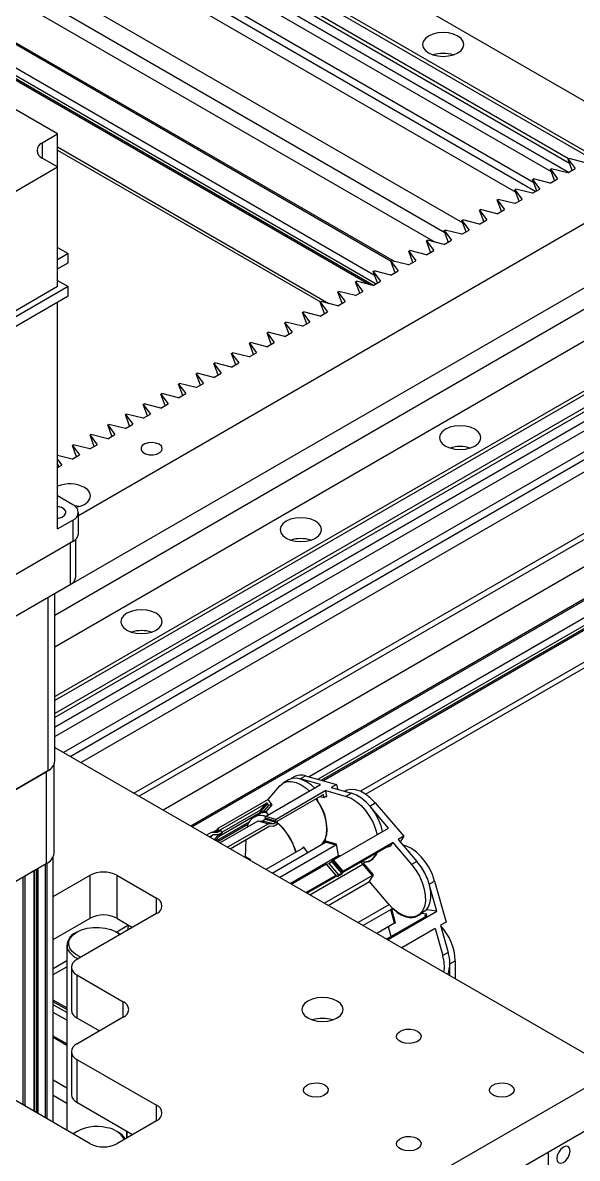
# Model space of a CAD drawing. Header units: millimetres. Extents: x 0 to 597, y 0 to 420.
# Drawn here: x 165.04 to 174.88, y 160.9 to 181.05 of the extents above; entities that cross this region are included whole.
import ezdxf

# ---------------------------------------------------------------- set-up
doc = ezdxf.new("R2010")
doc.units = ezdxf.units.MM

msp = doc.modelspace()

# ---------------------------------------------------------------- linework, layer by layer
at = {"color": 7, "linetype": 'Continuous', "lineweight": 25}
for p, q in [((175.934, 179.117), (154.967, 191.221)), ((175.087, 178.659), (154.178, 190.73)), ((154.208, 190.783), (175.053, 178.749)), ((174.745, 178.551), (154.046, 190.501)), ((174.727, 178.633), (154.076, 190.554)), ((154.046, 190.33), (174.729, 178.389)), ((154.076, 190.312), (174.729, 178.389)), ((174.729, 178.389), (154.178, 190.253)), ((154.208, 190.236), (174.729, 178.389)), ((154.208, 190.072), (174.418, 178.406)), ((174.109, 178.208), (154.046, 189.791)), ((154.046, 189.655), (174.145, 178.052)), ((153.857, 189.546), (173.791, 178.038)), ((153.857, 188.457), (172.848, 177.494)), ((155.554, 186.095), (171.633, 176.813)), ((155.578, 186.054), (171.58, 176.816)), ((155.696, 185.567), (171.284, 176.568)), ((155.554, 185.431), (171.193, 176.402)), ((155.578, 185.499), (171.311, 176.416)), ((155.578, 185.444), (171.264, 176.389)), ((166.025, 172.303), (182.938, 182.066)), ((165.607, 170.918), (183.338, 181.154)), ((184.679, 180.979), (165.607, 169.969)), ((165.607, 170.537), (183.668, 180.964)), ((165.607, 169.092), (185.438, 180.541)), ((185.469, 180.488), (165.607, 169.022)), ((165.657, 179.073), (163.795, 180.148)), ((185.57, 180.312), (165.607, 168.787)), ((185.601, 180.259), (165.607, 168.717)), ((165.607, 168.545), (185.601, 180.088)), ((165.607, 168.545), (185.57, 180.07)), ((185.469, 180.011), (165.607, 168.545)), ((165.607, 168.545), (185.438, 179.994)), ((165.607, 168.382), (185.438, 179.83)), ((185.601, 179.549), (165.763, 168.097)), ((165.881, 168.028), (185.601, 179.413)), ((166.069, 167.92), (185.79, 179.304)), ((165.385, 178.917), (165.657, 179.073)), ((165.657, 178.488), (165.657, 179.073)), ((165.657, 178.786), (170.324, 176.091)), ((165.657, 178.488), (165.385, 178.644)), ((174.717, 178.627), (174.735, 178.637)), ((174.717, 178.627), (174.846, 178.457)), ((174.792, 178.426), (174.717, 178.627)), ((175.03, 178.563), (174.735, 178.637)), ((163.795, 177.413), (165.657, 178.488)), ((165.657, 176.365), (165.657, 178.488)), ((174.403, 178.446), (174.42, 178.456)), ((174.403, 178.446), (174.532, 178.275)), ((174.478, 178.244), (174.403, 178.446)), ((174.716, 178.381), (174.42, 178.456)), ((174.716, 178.381), (174.846, 178.457)), ((167.012, 167.375), (185.79, 178.215)), ((174.089, 178.264), (174.106, 178.274)), ((174.089, 178.264), (174.217, 178.094)), ((174.164, 178.063), (174.089, 178.264)), ((174.402, 178.2), (174.106, 178.274)), ((174.402, 178.2), (174.532, 178.275)), ((173.46, 177.901), (173.478, 177.912)), ((173.773, 177.837), (173.478, 177.912)), ((173.773, 177.837), (173.903, 177.912)), ((173.774, 178.083), (173.792, 178.093)), ((173.774, 178.083), (173.903, 177.912)), ((173.849, 177.881), (173.774, 178.083)), ((174.087, 178.019), (173.792, 178.093)), ((174.087, 178.019), (174.217, 178.094)), ((173.146, 177.72), (173.163, 177.73)), ((173.146, 177.72), (173.274, 177.549)), ((173.221, 177.518), (173.146, 177.72)), ((173.459, 177.656), (173.163, 177.73)), ((173.459, 177.656), (173.589, 177.731)), ((173.46, 177.901), (173.589, 177.731)), ((173.535, 177.7), (173.46, 177.901)), ((172.831, 177.539), (172.849, 177.549)), ((172.831, 177.539), (172.96, 177.368)), ((172.907, 177.337), (172.831, 177.539)), ((173.144, 177.474), (172.849, 177.549)), ((173.144, 177.474), (173.274, 177.549)), ((172.517, 177.357), (172.535, 177.367)), ((172.517, 177.357), (172.646, 177.187)), ((172.592, 177.156), (172.517, 177.357)), ((172.83, 177.293), (172.535, 177.367)), ((172.83, 177.293), (172.96, 177.368)), ((172.203, 177.176), (172.22, 177.186)), ((172.203, 177.176), (172.332, 177.005)), ((172.278, 176.974), (172.203, 177.176)), ((172.516, 177.112), (172.22, 177.186)), ((172.516, 177.112), (172.646, 177.187)), ((165.657, 177.059), (165.845, 176.95)), ((165.845, 176.95), (165.657, 176.841)), ((165.845, 176.787), (165.845, 176.95)), ((171.889, 176.994), (171.906, 177.004)), ((171.889, 176.994), (172.017, 176.824)), ((171.964, 176.793), (171.889, 176.994)), ((172.202, 176.93), (171.906, 177.004)), ((172.202, 176.93), (172.332, 177.005)), ((165.657, 176.678), (165.845, 176.787)), ((171.574, 176.813), (171.592, 176.823)), ((171.574, 176.813), (171.703, 176.642)), ((171.649, 176.611), (171.574, 176.813)), ((171.887, 176.749), (171.592, 176.823)), ((171.887, 176.749), (172.017, 176.824)), ((171.26, 176.631), (171.278, 176.642)), ((171.26, 176.631), (171.389, 176.461)), ((171.335, 176.43), (171.26, 176.631)), ((171.573, 176.567), (171.278, 176.642)), ((171.573, 176.567), (171.703, 176.642)), ((165.657, 176.365), (163.795, 175.29)), ((165.845, 176.365), (163.795, 175.181)), ((165.657, 176.474), (165.845, 176.365)), ((165.845, 176.202), (165.845, 176.365)), ((170.946, 176.45), (170.963, 176.46)), ((170.946, 176.45), (171.075, 176.279)), ((171.021, 176.248), (170.946, 176.45)), ((171.259, 176.386), (170.963, 176.46)), ((171.259, 176.386), (171.389, 176.461)), ((163.795, 175.018), (165.845, 176.202)), ((165.657, 172.065), (165.657, 176.093)), ((184.21, 176.139), (168.021, 166.793)), ((184.187, 176.098), (168.045, 166.779)), ((170.317, 176.087), (170.335, 176.097)), ((170.63, 176.023), (170.335, 176.097)), ((170.63, 176.023), (170.76, 176.098)), ((170.632, 176.269), (170.649, 176.279)), ((170.632, 176.269), (170.76, 176.098)), ((170.707, 176.067), (170.632, 176.269)), ((170.945, 176.204), (170.649, 176.279)), ((170.945, 176.204), (171.075, 176.279)), ((170.003, 175.906), (170.021, 175.916)), ((170.003, 175.906), (170.132, 175.735)), ((170.078, 175.704), (170.003, 175.906)), ((170.316, 175.842), (170.021, 175.916)), ((170.316, 175.842), (170.446, 175.917)), ((170.317, 176.087), (170.446, 175.917)), ((170.392, 175.886), (170.317, 176.087)), ((169.689, 175.724), (169.706, 175.734)), ((169.689, 175.724), (169.818, 175.554)), ((169.764, 175.523), (169.689, 175.724)), ((170.002, 175.66), (169.706, 175.734)), ((170.002, 175.66), (170.132, 175.735)), ((184.069, 175.719), (170.12, 167.667)), ((169.374, 175.543), (169.392, 175.553)), ((169.374, 175.543), (169.503, 175.372)), ((169.45, 175.341), (169.374, 175.543)), ((169.688, 175.479), (169.392, 175.553)), ((169.688, 175.479), (169.818, 175.554)), ((184.187, 175.651), (170.28, 167.623)), ((184.187, 175.597), (170.343, 167.605)), ((184.21, 175.583), (170.375, 167.597)), ((169.06, 175.362), (169.078, 175.372)), ((169.06, 175.362), (169.189, 175.191)), ((169.135, 175.16), (169.06, 175.362)), ((169.373, 175.297), (169.078, 175.372)), ((169.373, 175.297), (169.503, 175.372)), ((168.746, 175.18), (168.763, 175.19)), ((168.746, 175.18), (168.875, 175.01)), ((168.821, 174.979), (168.746, 175.18)), ((169.059, 175.116), (168.763, 175.19)), ((169.059, 175.116), (169.189, 175.191)), ((168.432, 174.999), (168.449, 175.009)), ((168.432, 174.999), (168.56, 174.828)), ((168.507, 174.797), (168.432, 174.999)), ((168.745, 174.934), (168.449, 175.009)), ((168.745, 174.934), (168.875, 175.01)), ((168.117, 174.817), (168.135, 174.827)), ((168.117, 174.817), (168.246, 174.647)), ((168.193, 174.616), (168.117, 174.817)), ((168.43, 174.753), (168.135, 174.827)), ((168.43, 174.753), (168.56, 174.828)), ((171.122, 167.36), (184.148, 174.88)), ((167.803, 174.636), (167.821, 174.646)), ((167.803, 174.636), (167.932, 174.465)), ((167.878, 174.434), (167.803, 174.636)), ((168.116, 174.572), (167.821, 174.646)), ((168.116, 174.572), (168.246, 174.647)), ((167.175, 174.273), (167.192, 174.283)), ((167.488, 174.209), (167.192, 174.283)), ((167.488, 174.209), (167.618, 174.284)), ((167.489, 174.454), (167.506, 174.465)), ((167.489, 174.454), (167.618, 174.284)), ((167.564, 174.253), (167.489, 174.454)), ((167.802, 174.39), (167.506, 174.465)), ((167.802, 174.39), (167.932, 174.465)), ((166.86, 174.092), (166.878, 174.102)), ((166.86, 174.092), (166.989, 173.921)), ((166.935, 173.89), (166.86, 174.092)), ((167.173, 174.027), (166.878, 174.102)), ((167.173, 174.027), (167.303, 174.102)), ((167.175, 174.273), (167.303, 174.102)), ((167.25, 174.071), (167.175, 174.273)), ((166.546, 173.91), (166.564, 173.92)), ((166.546, 173.91), (166.675, 173.74)), ((166.621, 173.709), (166.546, 173.91)), ((166.859, 173.846), (166.564, 173.92)), ((166.859, 173.846), (166.989, 173.921)), ((166.232, 173.729), (166.249, 173.739)), ((166.232, 173.729), (166.361, 173.558)), ((166.307, 173.527), (166.232, 173.729)), ((166.545, 173.664), (166.249, 173.739)), ((166.545, 173.664), (166.675, 173.74)), ((165.918, 173.547), (165.935, 173.557)), ((165.918, 173.547), (166.046, 173.377)), ((165.993, 173.346), (165.918, 173.547)), ((166.231, 173.483), (165.935, 173.557)), ((166.231, 173.483), (166.361, 173.558)), ((165.916, 173.302), (165.657, 173.367)), ((165.657, 173.295), (165.732, 173.195)), ((165.916, 173.302), (166.046, 173.377)), ((165.678, 173.164), (165.657, 173.223)), ((165.657, 173.152), (165.732, 173.195)), ((165.928, 172.493), (165.657, 172.65)), ((166.025, 171.976), (166.025, 172.357)), ((165.657, 172.065), (165.928, 172.221)), ((165.928, 172.221), (165.928, 171.84)), ((165.978, 171.214), (165.978, 171.877)), ((165.928, 171.84), (163.523, 170.452)), ((163.523, 169.717), (165.88, 171.078)), ((165.607, 167.948), (165.607, 170.92)), ((165.607, 168.187), (175.403, 162.532)), ((165.593, 166.315), (165.593, 167.885)), ((165.48, 167.771), (163.594, 166.682)), ((163.618, 166.696), (165.456, 167.757)), ((165.456, 167.757), (165.456, 166.124)), ((169.853, 167.666), (169.772, 167.62)), ((170.059, 167.684), (170.609, 167.532)), ((169.347, 166.963), (170.325, 167.528)), ((169.394, 167.266), (169.601, 167.507)), ((169.756, 167.611), (169.659, 167.556)), ((170.325, 167.528), (169.984, 167.622)), ((170.609, 167.532), (170.512, 167.476)), ((170.512, 167.476), (170.875, 167.376)), ((170.609, 167.532), (170.626, 167.445)), ((169.394, 167.266), (168.513, 166.757)), ((169.467, 167.169), (169.394, 167.266)), ((170.416, 167.421), (169.534, 166.912)), ((169.555, 166.879), (170.367, 167.348)), ((170.276, 167.234), (170.265, 167.289)), ((170.318, 167.32), (170.387, 167.301)), ((170.387, 167.301), (170.379, 167.341)), ((170.416, 167.421), (170.778, 167.32)), ((170.438, 167.31), (170.416, 167.421)), ((170.765, 167.414), (170.756, 167.409)), ((170.875, 167.376), (170.778, 167.32)), ((168.552, 166.73), (169.364, 167.198)), ((169.257, 167.074), (168.579, 166.682)), ((169.274, 167.069), (169.203, 166.986)), ((169.257, 167.074), (169.364, 167.198)), ((169.381, 167.193), (169.275, 167.069)), ((169.301, 167.033), (169.275, 167.069)), ((169.301, 167.033), (169.408, 167.157)), ((169.36, 167.044), (169.467, 167.169)), ((169.398, 166.993), (169.36, 167.044)), ((169.408, 167.157), (169.381, 167.193)), ((171.531, 166.758), (171.215, 167.128)), ((171.294, 167.204), (171.8, 166.612)), ((169.052, 166.86), (168.479, 166.529)), ((169.229, 167.016), (168.522, 166.609)), ((168.537, 166.495), (169.215, 166.887)), ((169.402, 166.835), (168.675, 166.416)), ((169.235, 167.004), (169.138, 166.949)), ((169.215, 166.887), (169.402, 166.835)), ((169.215, 166.887), (169.295, 166.881)), ((169.35, 166.913), (169.295, 166.881)), ((169.482, 166.83), (169.295, 166.881)), ((169.337, 166.937), (169.524, 166.886)), ((169.337, 166.937), (169.341, 166.915)), ((169.341, 166.915), (169.528, 166.864)), ((169.341, 166.915), (169.342, 166.915)), ((169.342, 166.915), (169.529, 166.863)), ((169.534, 166.912), (169.347, 166.963)), ((169.482, 166.83), (169.402, 166.835)), ((169.482, 166.83), (169.553, 166.87)), ((169.528, 166.864), (169.524, 166.886)), ((169.553, 166.87), (169.548, 166.872)), ((168.381, 166.681), (168.298, 166.633)), ((168.349, 166.604), (168.412, 166.64)), ((168.37, 166.591), (168.412, 166.64)), ((168.482, 166.681), (168.381, 166.681)), ((168.48, 166.72), (168.412, 166.681)), ((168.513, 166.639), (168.412, 166.64)), ((168.438, 166.552), (168.513, 166.639)), ((168.509, 166.754), (168.446, 166.681)), ((168.477, 166.556), (168.584, 166.68)), ((168.482, 166.681), (168.553, 166.721)), ((169.034, 166.822), (168.502, 166.515)), ((168.525, 166.714), (168.51, 166.733)), ((168.511, 166.697), (168.525, 166.714)), ((168.584, 166.68), (168.513, 166.639)), ((168.54, 166.714), (168.545, 166.719)), ((168.72, 166.39), (169.411, 166.789)), ((169.491, 166.783), (169.411, 166.789)), ((169.562, 166.824), (169.491, 166.783)), ((170.553, 166.193), (171.531, 166.758)), ((168.455, 166.543), (168.477, 166.556)), ((168.992, 166.246), (169.001, 166.552)), ((169.466, 165.959), (170.411, 166.505)), ((170.598, 166.453), (169.604, 165.879)), ((170.097, 166.323), (170.021, 166.425)), ((170.36, 166.489), (170.336, 166.461)), ((170.418, 166.522), (170.411, 166.561)), ((170.598, 166.453), (170.411, 166.505)), ((170.606, 166.471), (170.418, 166.522)), ((170.645, 166.271), (170.606, 166.471)), ((170.724, 165.975), (171.535, 166.444)), ((171.606, 166.501), (170.725, 165.992)), ((171.514, 166.432), (171.526, 166.418)), ((171.526, 166.418), (171.54, 166.442)), ((171.566, 166.434), (171.606, 166.501)), ((171.606, 166.501), (171.94, 166.11)), ((171.8, 166.612), (171.703, 166.556)), ((171.703, 166.556), (172.036, 166.166)), ((171.8, 166.612), (171.74, 166.513)), ((165.579, 161.535), (165.579, 166.25)), ((168.992, 166.246), (168.98, 166.239)), ((169.079, 166.193), (168.992, 166.246)), ((170.02, 166.409), (169.353, 166.024)), ((169.785, 165.775), (170.645, 166.271)), ((169.89, 166.334), (169.889, 166.335)), ((170.674, 166.263), (170.645, 166.271)), ((165.456, 166.124), (163.618, 165.063)), ((169.079, 166.182), (169.079, 166.193)), ((169.807, 165.762), (170.421, 166.117)), ((170.135, 165.572), (171.077, 166.116)), ((170.421, 166.117), (170.475, 166.13)), ((170.421, 166.117), (170.593, 165.916)), ((170.526, 166.159), (170.475, 166.13)), ((170.647, 165.928), (170.475, 166.13)), ((170.532, 166.174), (170.524, 166.161)), ((170.524, 166.161), (170.696, 165.959)), ((170.532, 166.174), (170.704, 165.973)), ((170.725, 165.992), (170.553, 166.193)), ((171.036, 166.156), (171.072, 166.113)), ((171.249, 165.915), (171.077, 166.116)), ((171.09, 166.128), (171.105, 166.152)), ((171.262, 165.927), (171.09, 166.128)), ((171.105, 166.152), (171.117, 166.159)), ((171.215, 166.189), (171.262, 166.216)), ((172.036, 166.166), (171.94, 166.11)), ((165.236, 165.997), (165.079, 165.906)), ((165.244, 161.729), (165.244, 166.002)), ((165.579, 165.542), (166.234, 165.92)), ((166.234, 165.158), (166.234, 165.92)), ((166.705, 165.92), (167.413, 165.511)), ((166.705, 165.92), (166.705, 165.158)), ((169.906, 165.845), (169.906, 165.819)), ((170.003, 165.9), (170.002, 165.875)), ((170.593, 165.916), (170.067, 165.612)), ((170.083, 165.603), (170.576, 165.887)), ((171.249, 165.915), (170.396, 165.422)), ((170.63, 165.9), (170.576, 165.887)), ((170.647, 165.928), (170.593, 165.916)), ((170.7, 165.941), (170.63, 165.9)), ((170.647, 165.928), (170.717, 165.969)), ((170.696, 165.959), (170.704, 165.973)), ((170.699, 165.943), (170.7, 165.941)), ((170.717, 165.969), (170.716, 165.97)), ((171.19, 165.807), (171.262, 165.927)), ((172.349, 165.817), (172.552, 165.087)), ((170.46, 165.385), (171.19, 165.807)), ((171.523, 165.416), (171.19, 165.807)), ((172.386, 165.28), (172.259, 165.74)), ((170.089, 165.606), (170.089, 165.599)), ((167.413, 165.239), (165.998, 164.423)), ((171.537, 165.395), (170.989, 165.079)), ((171.075, 165.03), (171.569, 165.315)), ((171.514, 164.776), (172.386, 165.28)), ((171.534, 165.404), (171.537, 165.395)), ((171.542, 165.395), (171.537, 165.395)), ((171.638, 165.067), (171.569, 165.315)), ((171.588, 165.32), (171.616, 165.316)), ((171.657, 165.071), (171.588, 165.32)), ((171.616, 165.316), (171.62, 165.318)), ((172.053, 165.206), (172.099, 165.233)), ((172.21, 165.304), (172.113, 165.248)), ((172.113, 165.248), (172.208, 165.235)), ((172.386, 165.28), (172.21, 165.304)), ((165.579, 164.779), (166.234, 165.158)), ((166.705, 165.158), (166.988, 164.994)), ((166.911, 164.95), (166.913, 165.038)), ((171.638, 165.067), (171.325, 164.886)), ((172.204, 165.196), (171.496, 164.787)), ((172.174, 165.206), (172.204, 165.202)), ((172.174, 165.206), (172.181, 165.182)), ((172.552, 165.087), (172.456, 165.032)), ((172.456, 165.032), (172.589, 164.55)), ((165.998, 164.913), (165.975, 164.899)), ((166.729, 164.899), (166.705, 164.913)), ((171.58, 164.836), (171.533, 165.006)), ((172.359, 164.976), (171.764, 164.632)), ((172.359, 164.976), (172.493, 164.494)), ((165.819, 164.681), (165.819, 161.397)), ((172.589, 164.55), (172.493, 164.494)), ((165.579, 164.16), (165.819, 164.298)), ((165.901, 164.287), (165.901, 163.525)), ((172.619, 164.139), (172.619, 164.332)), ((172.716, 164.401), (172.716, 164.083)), ((165.998, 164.151), (166.823, 163.675)), ((165.998, 164.151), (165.998, 163.389)), ((165.819, 163.566), (165.579, 163.704)), ((165.819, 163.539), (165.579, 163.677)), ((165.819, 163.484), (165.579, 163.623)), ((165.819, 163.348), (165.579, 163.486)), ((166.823, 163.402), (165.998, 162.926)), ((165.998, 163.389), (166.399, 163.157)), ((165.819, 162.929), (165.579, 163.067)), ((165.819, 162.902), (165.579, 163.04)), ((165.901, 162.79), (165.901, 162.028)), ((165.998, 162.654), (167.413, 161.838)), ((165.998, 162.654), (165.998, 161.892)), ((175.403, 162.368), (165.315, 156.545)), ((166.234, 161.157), (164.82, 161.974)), ((165.998, 161.892), (166.988, 161.32)), ((175.403, 161.606), (165.315, 155.782)), ((167.413, 161.565), (166.705, 161.157)), ((165.998, 161.375), (165.975, 161.361)), ((166.729, 161.361), (166.705, 161.375)), ((166.885, 161.261), (166.885, 161.38)), ((166.894, 161.266), (166.894, 161.375)), ((174.366, 161.007), (174.366, 159.674))]:
    msp.add_line(p, q, dxfattribs=at)
at = {"color": 8, "linetype": 'Continuous', "lineweight": 25}
for p, q in [((155.672, 187.056), (172.53, 177.324)), ((155.554, 186.851), (172.356, 177.152)), ((165.385, 178.917), (165.385, 178.644)), ((165.657, 178.842), (170.47, 176.063)), ((183.998, 177.072), (167.107, 167.321)), ((184.21, 176.705), (167.531, 167.076)), ((184.21, 175.017), (171.032, 167.41)), ((165.88, 171.813), (165.88, 171.078)), ((165.48, 170.847), (165.48, 167.771)), ((169.963, 167.628), (170.059, 167.684)), ((170.379, 167.341), (170.363, 167.346)), ((171.198, 167.148), (171.294, 167.204)), ((168.465, 166.681), (168.51, 166.733)), ((168.552, 166.73), (168.548, 166.724)), ((170.021, 166.425), (169.996, 166.395)), ((170.36, 166.489), (170.418, 166.523)), ((171.54, 166.442), (171.538, 166.445)), ((165.273, 166.019), (165.273, 161.712)), ((165.286, 161.705), (165.286, 166.026)), ((165.312, 161.69), (165.312, 166.041)), ((165.436, 166.112), (165.436, 161.618)), ((165.463, 166.128), (165.463, 161.602)), ((165.041, 165.885), (165.041, 161.846)), ((165.079, 161.824), (165.079, 165.906)), ((165.236, 165.997), (165.236, 161.733)), ((172.253, 165.762), (172.349, 165.817)), ((167.413, 165.239), (167.413, 165.511)), ((166.913, 165.032), (166.706, 164.912)), ((172.206, 165.197), (172.204, 165.202)), ((165.819, 164.4), (165.579, 164.262)), ((172.619, 164.346), (172.716, 164.401)), ((166.823, 163.402), (166.823, 163.675)), ((165.819, 162.145), (165.579, 162.284)), ((165.819, 161.873), (165.579, 162.012)), ((167.413, 161.565), (167.413, 161.838))]:
    msp.add_line(p, q, dxfattribs=at)
at = {"color": 7, "linetype": 'Continuous', "lineweight": 25, "flags": 128}
for points in [[(172.76, 180.511), (172.819, 180.555), (172.855, 180.606), (172.868, 180.661), (172.855, 180.715), (172.819, 180.766), (172.76, 180.81), (172.685, 180.844), (172.596, 180.865), (172.501, 180.872), (172.406, 180.865), (172.318, 180.844), (172.242, 180.81), (172.184, 180.766), (172.147, 180.715), (172.135, 180.661), (172.147, 180.606), (172.184, 180.555), (172.242, 180.511), (172.318, 180.477), (172.406, 180.456), (172.501, 180.449), (172.596, 180.456), (172.685, 180.477), (172.76, 180.511)], [(173.062, 173.834), (172.986, 173.868), (172.897, 173.889), (172.802, 173.896), (172.707, 173.889), (172.619, 173.868), (172.543, 173.834), (172.485, 173.79), (172.448, 173.739), (172.436, 173.684), (172.448, 173.63), (172.485, 173.579), (172.543, 173.535), (172.619, 173.501), (172.707, 173.48), (172.802, 173.473), (172.897, 173.48), (172.986, 173.501), (173.062, 173.535), (173.12, 173.579), (173.157, 173.63), (173.169, 173.684), (173.157, 173.739), (173.12, 173.79), (173.062, 173.834)], [(167.46, 173.567), (167.402, 173.589), (167.334, 173.599), (167.265, 173.593), (167.204, 173.573), (167.159, 173.542), (167.137, 173.504), (167.14, 173.464), (167.168, 173.427), (167.218, 173.399), (167.282, 173.382), (167.351, 173.38), (167.418, 173.393), (167.471, 173.419), (167.505, 173.454), (167.515, 173.494), (167.499, 173.533), (167.46, 173.567)], [(165.985, 172.449), (166.057, 172.468), (166.133, 172.501), (166.191, 172.545), (166.227, 172.596), (166.24, 172.651), (166.227, 172.706), (166.191, 172.757), (166.133, 172.801)], [(166.033, 172.46), (165.968, 172.474), (165.953, 172.476)], [(165.657, 172.253), (165.679, 172.257), (165.738, 172.276), (165.781, 172.306), (165.803, 172.342), (165.8, 172.381), (165.772, 172.417), (165.725, 172.444), (165.663, 172.46), (165.657, 172.461)], [(170.233, 172.201), (170.157, 172.235), (170.069, 172.256), (169.974, 172.263), (169.879, 172.256), (169.791, 172.235), (169.715, 172.201), (169.656, 172.157), (169.62, 172.106), (169.607, 172.052), (169.62, 171.997), (169.656, 171.946), (169.715, 171.902), (169.791, 171.868), (169.879, 171.847), (169.974, 171.84), (170.069, 171.847), (170.157, 171.868), (170.233, 171.902), (170.291, 171.946), (170.328, 171.997), (170.341, 172.052), (170.328, 172.106), (170.291, 172.157), (170.233, 172.201)], [(167.405, 170.568), (167.329, 170.602), (167.24, 170.623), (167.145, 170.63), (167.051, 170.623), (166.962, 170.602), (166.886, 170.568), (166.828, 170.525), (166.791, 170.474), (166.779, 170.419), (166.791, 170.364), (166.828, 170.313), (166.886, 170.269), (166.962, 170.235), (167.051, 170.214), (167.145, 170.207), (167.24, 170.214), (167.329, 170.235), (167.405, 170.269), (167.463, 170.313), (167.5, 170.364), (167.512, 170.419), (167.5, 170.474), (167.463, 170.525), (167.405, 170.568)], [(170.222, 167.468), (170.164, 167.52), (170.075, 167.58), (169.987, 167.621), (169.901, 167.64), (169.823, 167.637), (169.756, 167.611)], [(169.601, 167.507), (169.658, 167.555), (169.726, 167.581), (169.805, 167.584), (169.89, 167.565), (169.979, 167.525), (170.068, 167.464), (170.126, 167.413)], [(171.294, 167.204), (171.212, 167.29), (171.124, 167.359), (171.035, 167.409), (170.947, 167.437), (170.866, 167.444), (170.792, 167.428), (170.765, 167.414)], [(170.243, 167.276), (170.301, 167.186), (170.358, 167.074), (170.4, 166.959), (170.426, 166.846), (170.435, 166.738), (170.427, 166.64), (170.401, 166.556), (170.36, 166.489)], [(170.778, 167.32), (170.866, 167.286), (170.955, 167.23), (171.042, 167.156), (171.123, 167.066), (171.195, 166.964), (171.256, 166.854), (171.302, 166.739), (171.33, 166.642)], [(171.426, 166.697), (171.399, 166.795), (171.352, 166.909), (171.292, 167.02), (171.22, 167.122), (171.139, 167.212), (171.052, 167.286), (170.963, 167.341), (170.875, 167.376)], [(171.535, 166.444), (171.537, 166.445), (171.538, 166.445), (171.54, 166.446), (171.541, 166.446), (171.541, 166.445), (171.541, 166.444), (171.541, 166.443), (171.54, 166.442)], [(172.349, 165.817), (172.309, 165.932), (172.255, 166.045), (172.187, 166.152), (172.11, 166.247), (172.025, 166.329), (171.937, 166.393), (171.848, 166.437), (171.79, 166.454)], [(169.065, 166.191), (169.071, 166.192), (169.079, 166.193)], [(171.94, 166.11), (172.014, 166.011), (172.078, 165.903), (172.129, 165.789), (172.165, 165.674), (172.183, 165.562), (172.185, 165.458), (172.169, 165.366), (172.136, 165.29), (172.088, 165.231), (172.025, 165.193), (171.952, 165.177), (171.87, 165.183), (171.783, 165.212), (171.694, 165.261), (171.606, 165.331), (171.523, 165.416)], [(172.191, 165.293), (172.233, 165.345), (172.265, 165.422), (172.281, 165.514), (172.28, 165.618), (172.261, 165.729), (172.226, 165.844), (172.175, 165.958), (172.111, 166.067), (172.036, 166.166)], [(170.7, 165.941), (170.699, 165.942), (170.699, 165.944), (170.699, 165.947), (170.701, 165.951), (170.704, 165.955), (170.708, 165.959), (170.712, 165.964), (170.717, 165.969)], [(171.616, 165.316), (171.686, 165.261), (171.757, 165.218), (171.827, 165.189), (171.895, 165.173), (171.959, 165.171), (172.018, 165.183), (172.07, 165.209), (172.113, 165.248)], [(172.204, 165.202), (172.206, 165.202), (172.207, 165.201), (172.208, 165.201), (172.208, 165.2), (172.207, 165.199), (172.207, 165.198), (172.205, 165.197), (172.204, 165.196)], [(166.076, 164.468), (166.059, 164.474), (165.979, 164.516), (165.916, 164.567), (165.874, 164.624), (165.853, 164.686), (165.857, 164.748), (165.883, 164.809), (165.931, 164.864), (165.999, 164.913), (166.083, 164.952), (166.18, 164.98), (166.285, 164.995), (166.393, 164.996), (166.5, 164.984), (166.599, 164.96), (166.686, 164.923), (166.759, 164.876), (166.769, 164.868)], [(166.729, 164.899), (166.75, 164.886), (166.773, 164.87)], [(170.1, 163.389), (170.175, 163.355), (170.264, 163.334), (170.359, 163.327), (170.454, 163.334), (170.542, 163.355), (170.618, 163.389), (170.676, 163.433), (170.713, 163.484), (170.725, 163.538), (170.713, 163.593), (170.676, 163.644), (170.618, 163.688), (170.542, 163.722), (170.454, 163.743), (170.359, 163.75), (170.264, 163.743), (170.175, 163.722), (170.1, 163.688), (170.041, 163.644), (170.005, 163.593), (169.992, 163.538), (170.005, 163.484), (170.041, 163.433), (170.1, 163.389)], [(172.046, 163.152), (172.089, 163.118), (172.109, 163.078), (172.106, 163.036), (172.08, 162.997), (172.033, 162.965), (171.971, 162.944), (171.9, 162.935), (171.828, 162.94), (171.763, 162.959), (171.712, 162.988), (171.68, 163.026), (171.671, 163.067), (171.686, 163.108), (171.723, 163.144), (171.778, 163.171), (171.846, 163.187), (171.918, 163.188), (171.988, 163.176), (172.046, 163.152)], [(170.397, 162.2), (170.439, 162.166), (170.459, 162.125), (170.456, 162.084), (170.43, 162.045), (170.383, 162.013), (170.321, 161.991), (170.25, 161.983), (170.178, 161.988), (170.113, 162.006), (170.062, 162.036), (170.03, 162.074), (170.021, 162.115), (170.036, 162.156), (170.073, 162.192), (170.128, 162.219), (170.196, 162.234), (170.268, 162.236), (170.338, 162.224), (170.397, 162.2)], [(173.696, 162.2), (173.738, 162.166), (173.759, 162.125), (173.756, 162.084), (173.73, 162.045), (173.683, 162.013), (173.621, 161.991), (173.55, 161.983), (173.478, 161.988), (173.413, 162.006), (173.362, 162.036), (173.33, 162.074), (173.321, 162.115), (173.336, 162.156), (173.373, 162.192), (173.428, 162.219), (173.496, 162.234), (173.568, 162.236), (173.637, 162.224), (173.696, 162.2)], [(165.931, 161.332), (165.959, 161.352), (165.975, 161.361)], [(172.046, 161.247), (172.089, 161.213), (172.109, 161.173), (172.106, 161.131), (172.08, 161.092), (172.033, 161.06), (171.971, 161.039), (171.9, 161.03), (171.828, 161.036), (171.763, 161.054), (171.712, 161.083), (171.68, 161.121), (171.671, 161.163), (171.686, 161.203), (171.723, 161.239), (171.778, 161.266), (171.846, 161.282), (171.918, 161.283), (171.988, 161.271), (172.046, 161.247)], [(174.752, 161.029), (174.743, 161.076), (174.718, 161.105), (174.68, 161.113), (174.634, 161.097), (174.589, 161.061), (174.551, 161.009), (174.526, 160.95), (174.517, 160.893), (174.526, 160.846), (174.551, 160.817), (174.589, 160.809), (174.634, 160.825), (174.68, 160.861), (174.718, 160.913), (174.743, 160.972), (174.752, 161.029)]]:
    msp.add_lwpolyline(points, dxfattribs=at)
at = {"color": 7, "linetype": 'Continuous', "lineweight": 25}
for centre, radius, start, end in [((172.501, 179.898), 0.604, 72.8665, 107.1348), ((165.437, 178.781), 0.146, 110.7843, 249.2134), ((172.802, 172.922), 0.604, 72.8673, 107.132), ((165.872, 172.299), 0.565, 62.542, 112.3953), ((165.876, 172.357), 0.146, 290.7837, 69.219), ((165.858, 171.993), 0.168, 294.377, 354.3034), ((169.974, 171.289), 0.604, 72.8666, 107.1348), ((165.811, 171.231), 0.168, 294.3761, 354.3043), ((167.145, 169.657), 0.604, 72.8659, 107.1333), ((165.39, 167.969), 0.218, 294.3735, 354.3058), ((169.976, 167.434), 0.263, 71.589, 118.0479), ((169.638, 166.757), 0.797, 345.822, 36.7855), ((170.371, 167.341), 0.00788, 2.5663, 120.0088), ((170.425, 167.24), 0.0714, 79.4118, 121.7572), ((170.623, 166.697), 0.728, 46.3651, 62.9513), ((169.35, 166.799), 0.236, 85.8012, 119.4086), ((169.263, 167.061), 0.014, 33.3107, 113.763), ((169.349, 166.947), 0.0978, 83.1975, 118.9181), ((169.37, 167.185), 0.014, 33.2893, 113.7844), ((169.455, 167.072), 0.0977, 83.1864, 118.9169), ((169.266, 166.727), 0.252, 70.6221, 169.3729), ((169.362, 166.942), 0.0255, 124.5053, 191.2952), ((169.549, 166.891), 0.0255, 124.493, 191.3042), ((169.533, 166.881), 0.0186, 254.8726, 334.8979), ((168.878, 166.054), 1.049, 15.5167, 50.6983), ((169.586, 166.853), 0.0375, 151.8382, 230.7669), ((168.884, 166.059), 1.037, 15.238, 50.1419), ((169.564, 166.865), 0.017, 121.3224, 149.0088), ((168.522, 166.744), 0.016, 125.3634, 223.4512), ((168.53, 166.732), 0.0189, 253.1564, 335.7028), ((168.558, 166.72), 0.0108, 119.892, 158.9964), ((168.595, 166.72), 0.0419, 178.678, 254.6941), ((170.013, 166.417), 0.0106, 305.3728, 43.4165), ((170.402, 166.519), 0.017, 304.4835, 11.2941), ((170.589, 166.467), 0.017, 304.5196, 11.273), ((171.59, 166.318), 0.118, 101.3648, 122.7559), ((165.359, 166.338), 0.235, 294.3733, 354.3058), ((171.094, 166.398), 0.24, 258.9212, 341.0753), ((171.098, 166.392), 0.24, 271.4747, 343.7182), ((170.586, 166.137), 0.0652, 120.1875, 144.9898), ((171.055, 166.153), 0.0434, 300.1857, 325.0086), ((171.198, 165.455), 1.099, 21.7347, 34.4742), ((166.47, 165.465), 0.512, 62.6085, 117.3906), ((170.688, 165.999), 0.0405, 281.5579, 314.7351), ((170.758, 165.935), 0.0653, 120.2263, 144.9737), ((170.751, 165.929), 0.0538, 120.5016, 129.5722), ((171.227, 165.952), 0.0435, 300.2084, 324.9811), ((167.361, 165.375), 0.146, 290.7836, 69.2188), ((166.47, 164.703), 0.512, 62.6085, 117.3906), ((171.586, 165.286), 0.0331, 86.7046, 119.5137), ((172.132, 165.291), 0.0945, 296.7555, 324.1194), ((171.655, 165.038), 0.0331, 86.7061, 119.5156), ((171.723, 164.355), 0.994, 2.694, 42.3488), ((166.075, 164.669), 0.251, 113.603, 190.2343), ((166.152, 164.77), 0.355, 204.2687, 249.0588), ((166.05, 164.287), 0.146, 110.7846, 249.213), ((171.845, 164.296), 0.677, 351.6914, 16.9932), ((172.043, 164.364), 0.577, 339.2176, 18.8054), ((166.772, 163.538), 0.146, 290.7836, 69.2191), ((166.068, 163.541), 0.168, 185.694, 245.6208), ((170.359, 162.776), 0.604, 72.8672, 107.132), ((166.05, 162.79), 0.146, 110.7834, 249.2189), ((166.068, 162.045), 0.168, 185.6975, 245.6263), ((167.361, 161.702), 0.146, 290.7844, 69.2132), ((166.352, 160.743), 0.72, 75.6604, 125.3754), ((166.49, 161.045), 0.397, 28.4797, 84.2694), ((166.564, 161.054), 0.349, 33.4493, 61.673), ((166.47, 161.612), 0.512, 242.6114, 297.3894)]:
    msp.add_arc(centre, radius, start, end, dxfattribs=at)

doc.saveas('drawing.dxf')
